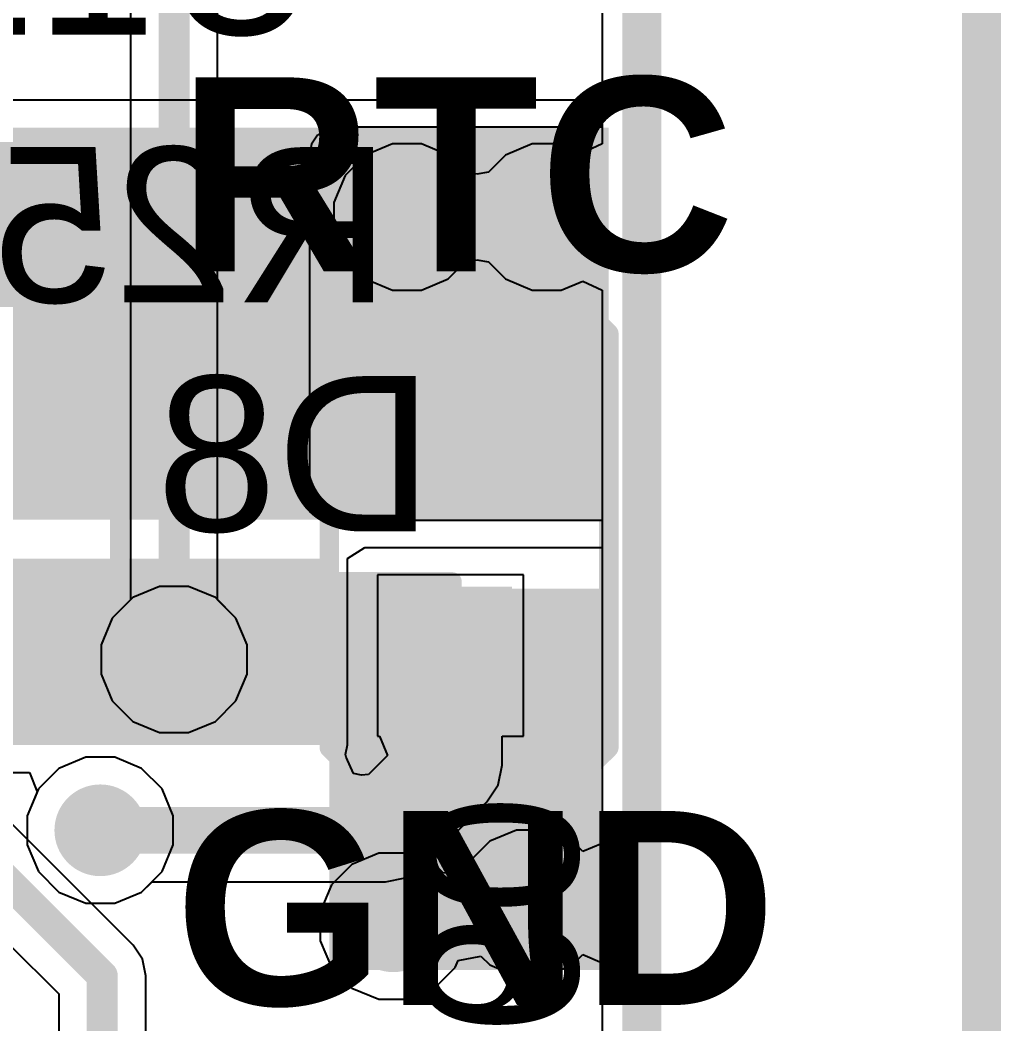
# Model space of a CAD drawing. Header units: inches. Extents: x 0 to 5376, y 0 to 5416.
# Drawn here: x 45.93 to 52.35, y 19.23 to 25.8 of the extents above; entities that cross this region are included whole.
import ezdxf

# ---------------------------------------------------------------- set-up
doc = ezdxf.new("R2010")
doc.units = ezdxf.units.IN
for name, color, linetype in [('Board Outline', 216, 'Continuous'), ('Bottom Layer', 5, 'Continuous'), ('Bottom Overlay', 54, 'Continuous'), ('Bottom Paste', 16, 'Continuous'), ('Bottom Solder', 6, 'Continuous'), ('Dimensions', 6, 'Continuous'), ('Layer 1', 16, 'Continuous'), ('Layer 2', 76, 'Continuous'), ('Top Layer', 1, 'Continuous'), ('Top Overlay', 2, 'Continuous'), ('Top Paste', 8, 'Continuous'), ('Top Solder', 216, 'Continuous'), ('Via Holes', 16, 'Continuous')]:
    doc.layers.add(name, color=color, linetype=linetype)
doc.styles.add('Arial', font='', dxfattribs={"height": 0.2})
doc.styles.add('Arial_Bold', font='', dxfattribs={"height": 0.2})
doc.styles.get('Arial').set_extended_font_data('Arial')
doc.styles.get('Arial_Bold').set_extended_font_data('Arial', bold=True)

msp = doc.modelspace()

# ---------------------------------------------------------------- hatches: boundary and pattern name
at = {"layer": 'Bottom Layer'}
for points in [[(49.784, 25.0952), (44.323, 25.0952), (44.323, 22.53020132), (49.784, 22.53020132)], [(45.6057, 23.52080132), (46.49469999999999, 23.52080132), (46.49469999999999, 22.75880132), (45.6057, 22.75880132)], [(47.89179906, 22.27600066), (44.32300254, 22.27600066), (44.32300254, 21.05680066), (47.89179906, 21.05680066)], [(45.6057, 21.99680132), (46.49469999999999, 21.99680132), (46.49469999999999, 21.23480132), (45.6057, 21.23480132)], [(47.8487994, 21.29120075), (47.2488006, 21.29120075), (47.2488006, 21.99120189), (47.8487994, 21.99120189)], [(49.04879954, 21.29120075), (48.44880074, 21.29120075), (48.44880074, 21.99120189), (49.04879954, 21.99120189)]]:
    msp.add_hatch(color=5, dxfattribs=at).paths.add_polyline_path(points)
h = msp.add_hatch(color=5, dxfattribs=at)
edge = h.paths.add_edge_path()
edge.add_arc((48.46319999999999, 24.511), 0.2999994, 0, 360)
h = msp.add_hatch(color=5, dxfattribs=at)
edge = h.paths.add_edge_path()
edge.add_arc((49.37759999999999, 24.511), 0.2999994, 0, 360)
h = msp.add_hatch(color=5, dxfattribs=at)
edge = h.paths.add_edge_path()
edge.add_arc((46.9392, 21.6154), 0.2999994, 0, 360)
h = msp.add_hatch(color=5, dxfattribs=at)
edge = h.paths.add_edge_path()
edge.add_arc((46.45659999999999, 20.4978), 0.2999994, 0, 360)
h = msp.add_hatch(color=5, dxfattribs=at)
edge = h.paths.add_edge_path()
edge.add_arc((49.276, 20.02179892), 0.2999994, 0, 360)
h = msp.add_hatch(color=5, dxfattribs=at)
edge = h.paths.add_edge_path()
edge.add_arc((48.3737285, 19.8697977), 0.2999994, 0, 360)
at = {"layer": 'Bottom Overlay'}
for points in [[(47.48840134, 22.1746064), (46.72640134, 22.1746064), (46.72640134, 21.9968064), (47.48840134, 21.9968064)], [(47.20900134, 22.0222064), (46.72640134, 22.0222064), (46.72640134, 21.2602064), (47.20900134, 21.2602064)], [(47.48840134, 21.2856064), (46.72640134, 21.2856064), (46.72640134, 21.1078064), (47.48840134, 21.1078064)]]:
    msp.add_hatch(color=54, dxfattribs=at).paths.add_polyline_path(points)
at = {"layer": 'Bottom Paste'}
for points in [[(45.6057, 23.52080132), (46.49469999999999, 23.52080132), (46.49469999999999, 22.75880132), (45.6057, 22.75880132)], [(45.6057, 21.99680132), (46.49469999999999, 21.99680132), (46.49469999999999, 21.23480132), (45.6057, 21.23480132)], [(47.8487994, 21.29120075), (47.2488006, 21.29120075), (47.2488006, 21.99120189), (47.8487994, 21.99120189)], [(49.04879954, 21.29120075), (48.44880074, 21.29120075), (48.44880074, 21.99120189), (49.04879954, 21.99120189)]]:
    msp.add_hatch(color=16, dxfattribs=at).paths.add_polyline_path(points)
at = {"layer": 'Bottom Solder'}
for points in [[(45.5041, 23.62240132), (46.5963, 23.62240132), (46.5963, 22.65720132), (45.5041, 22.65720132)], [(45.5041, 22.09840132), (46.5963, 22.09840132), (46.5963, 21.13320132), (45.5041, 21.13320132)], [(47.95039939999999, 21.18960075), (47.1472006, 21.18960075), (47.1472006, 22.09280189), (47.95039939999999, 22.09280189)], [(49.15039954, 21.18960075), (48.34720074, 21.18960075), (48.34720074, 22.09280189), (49.15039954, 22.09280189)]]:
    msp.add_hatch(color=6, dxfattribs=at).paths.add_polyline_path(points)
at = {"layer": 'Layer 1'}
h = msp.add_hatch(color=16, dxfattribs=at)
edge = h.paths.add_edge_path()
edge.add_arc((48.46319999999999, 24.511), 0.2999994, 0, 360)
h = msp.add_hatch(color=16, dxfattribs=at)
edge = h.paths.add_edge_path()
edge.add_arc((49.37759999999999, 24.511), 0.2999994, 0, 360)
h = msp.add_hatch(color=16, dxfattribs=at)
edge = h.paths.add_edge_path()
edge.add_arc((46.9392, 21.6154), 0.2999994, 0, 360)
h = msp.add_hatch(color=16, dxfattribs=at)
edge = h.paths.add_edge_path()
edge.add_arc((46.45659999999999, 20.4978), 0.2999994, 0, 360)
h = msp.add_hatch(color=16, dxfattribs=at)
edge = h.paths.add_edge_path()
edge.add_arc((49.276, 20.02179892), 0.2999994, 0, 360)
h = msp.add_hatch(color=16, dxfattribs=at)
edge = h.paths.add_edge_path()
edge.add_arc((48.3737285, 19.8697977), 0.2999994, 0, 360)
at = {"layer": 'Layer 2'}
h = msp.add_hatch(color=76, dxfattribs=at)
edge = h.paths.add_edge_path()
edge.add_arc((48.46319999999999, 24.511), 0.2999994, 0, 360)
h = msp.add_hatch(color=76, dxfattribs=at)
edge = h.paths.add_edge_path()
edge.add_arc((49.37759999999999, 24.511), 0.2999994, 0, 360)
h = msp.add_hatch(color=76, dxfattribs=at)
edge = h.paths.add_edge_path()
edge.add_arc((46.9392, 21.6154), 0.2999994, 0, 360)
h = msp.add_hatch(color=76, dxfattribs=at)
edge = h.paths.add_edge_path()
edge.add_arc((46.45659999999999, 20.4978), 0.2999994, 0, 360)
h = msp.add_hatch(color=76, dxfattribs=at)
edge = h.paths.add_edge_path()
edge.add_arc((49.276, 20.02179892), 0.2999994, 0, 360)
h = msp.add_hatch(color=76, dxfattribs=at)
edge = h.paths.add_edge_path()
edge.add_arc((48.3737285, 19.8697977), 0.2999994, 0, 360)
at = {"layer": 'Top Layer'}
for points in [[(49.784, 24.9174), (48.00599999999999, 24.9174), (48.00599999999999, 22.7076), (49.784, 22.7076)], [(49.6316, 23.10765), (49.6316, 23.67915), (49.34585, 23.9649), (48.39335, 23.9649), (48.1076, 23.67915), (48.1076, 23.10765), (48.39335, 22.8219), (49.34585, 22.8219)], [(47.9552, 19.58319934), (49.7332, 19.58319934), (49.7332, 22.07919638), (47.9552, 22.07919638)], [(49.6316, 21.10764892), (49.6316, 21.67914892), (49.34585, 21.96489892), (48.39335, 21.96489892), (48.1076, 21.67914892), (48.1076, 21.10764892), (48.39335, 20.82189892), (49.34585, 20.82189892)]]:
    msp.add_hatch(color=1, dxfattribs=at).paths.add_polyline_path(points)
h = msp.add_hatch(color=1, dxfattribs=at)
edge = h.paths.add_edge_path()
edge.add_arc((48.46319999999999, 24.511), 0.2999994, 0, 360)
h = msp.add_hatch(color=1, dxfattribs=at)
edge = h.paths.add_edge_path()
edge.add_arc((49.37759999999999, 24.511), 0.2999994, 0, 360)
h = msp.add_hatch(color=1, dxfattribs=at)
edge = h.paths.add_edge_path()
edge.add_arc((46.9392, 21.6154), 0.2999994, 0, 360)
h = msp.add_hatch(color=1, dxfattribs=at)
edge = h.paths.add_edge_path()
edge.add_arc((46.45659999999999, 20.4978), 0.2999994, 0, 360)
h = msp.add_hatch(color=1, dxfattribs=at)
edge = h.paths.add_edge_path()
edge.add_arc((49.276, 20.02179892), 0.2999994, 0, 360)
h = msp.add_hatch(color=1, dxfattribs=at)
edge = h.paths.add_edge_path()
edge.add_arc((48.3737285, 19.8697977), 0.2999994, 0, 360)
at = {"layer": 'Top Paste'}
for points in [[(49.6316, 23.10765), (49.6316, 23.67915), (49.34585, 23.9649), (48.39335, 23.9649), (48.1076, 23.67915), (48.1076, 23.10765), (48.39335, 22.8219), (49.34585, 22.8219)], [(49.6316, 21.10764892), (49.6316, 21.67914892), (49.34585, 21.96489892), (48.39335, 21.96489892), (48.1076, 21.67914892), (48.1076, 21.10764892), (48.39335, 20.82189892), (49.34585, 20.82189892)]]:
    msp.add_hatch(color=8, dxfattribs=at).paths.add_polyline_path(points)
at = {"layer": 'Top Solder'}
for points in [[(49.7332, 23.05685), (49.7332, 23.72995), (49.39664999999999, 24.0665), (48.34255, 24.0665), (48.00599999999999, 23.72995), (48.00599999999999, 23.05685), (48.34255, 22.7203), (49.39664999999999, 22.7203)], [(49.7332, 21.05684892), (49.7332, 21.72994892), (49.39664999999999, 22.06649892), (48.34255, 22.06649892), (48.00599999999999, 21.72994892), (48.00599999999999, 21.05684892), (48.34255, 20.72029892), (49.39664999999999, 20.72029892)]]:
    msp.add_hatch(color=216, dxfattribs=at).paths.add_polyline_path(points)
at = {"layer": 'Via Holes'}
h = msp.add_hatch(color=7, dxfattribs=at)
edge = h.paths.add_edge_path()
edge.add_arc((48.46319999999999, 24.511), 0.1499997, 0, 360)
h = msp.add_hatch(color=7, dxfattribs=at)
edge = h.paths.add_edge_path()
edge.add_arc((49.37759999999999, 24.511), 0.1499997, 0, 360)
h = msp.add_hatch(color=7, dxfattribs=at)
edge = h.paths.add_edge_path()
edge.add_arc((46.9392, 21.6154), 0.1499997, 0, 360)
h = msp.add_hatch(color=7, dxfattribs=at)
edge = h.paths.add_edge_path()
edge.add_arc((46.45659999999999, 20.4978), 0.1499997, 0, 360)
h = msp.add_hatch(color=7, dxfattribs=at)
edge = h.paths.add_edge_path()
edge.add_arc((49.276, 20.02179892), 0.1499997, 0, 360)
h = msp.add_hatch(color=7, dxfattribs=at)
edge = h.paths.add_edge_path()
edge.add_arc((48.3737285, 19.8697977), 0.1499997, 0, 360)

# ---------------------------------------------------------------- linework, layer by layer
at = {"layer": 'Board Outline'}
msp.add_lwpolyline([(49.99997112, 0, 0.254, 0.254, 0), (49.99999144, 124.99999892, 0.254, 0.254, 0)], format="xyseb", dxfattribs=at)
at = {"layer": 'Bottom Layer'}
for p, q in [((49.74101304, 29.42965158), (49.74101304, 25.27648234)), ((49.74101304, 25.27648234), (44.323, 25.27648234)), ((48.0730814, 22.27599812), (48.18806465999999, 22.34891898)), ((48.18806465999999, 22.34891898), (49.7410105, 22.34891898)), ((49.7410105, 22.34891898), (49.7410105, 17.04352192)), ((48.0730814, 21.05680066), (48.0730814, 22.27599812)), ((49.22659954, 22.16900062), (48.27100074, 22.16900062)), ((48.27100074, 22.16900062), (48.27100074, 21.11340202)), ((49.22659954, 21.11340202), (49.22659954, 22.16900062)), ((48.27100074, 21.11340202), (48.28327148, 21.11340202)), ((48.28327148, 21.11340202), (48.33587742, 20.98640202)), ((49.08546952, 20.92320174), (49.08546952, 21.11340202)), ((49.08546952, 21.11340202), (49.22659954, 21.11340202)), ((48.06049824, 20.9935445), (48.0730814, 21.05680066)), ((48.06486196, 20.97543176), (48.06049824, 20.9935445)), ((48.11441989999999, 20.86889654), (48.06486196, 20.97543176)), ((48.33587742, 20.98640202), (48.21241817999999, 20.86294278)), ((49.05984092, 20.79436278), (49.08546952, 20.92320174)), ((41.9303073, 20.87551832), (45.99267154, 20.87551832)), ((45.99267154, 20.87551832), (46.04328357999999, 20.74851832)), ((48.16573297999999, 20.85889656), (48.11441989999999, 20.86889654)), ((48.21241817999999, 20.86294278), (48.16573297999999, 20.85889656)), ((48.98686164, 20.68514024), (49.05984092, 20.79436278)), ((46.04328357999999, 20.74851832), (45.9788006, 20.59283918)), ((48.56166055999999, 20.25993916), (48.98686164, 20.68514024)), ((45.9788006, 20.59283918), (45.9788006, 20.40276082)), ((45.9788006, 20.40276082), (46.05154112, 20.22714776)), ((48.45243802, 20.18695988), (48.56166055999999, 20.25993916)), ((46.05154112, 20.22714776), (46.18594776, 20.09274112)), ((48.32359905999999, 20.16133128), (48.45243802, 20.18695988)), ((46.72725224, 20.09274112), (46.7958424, 20.16133128)), ((46.7958424, 20.16133128), (47.09138664, 20.16133128)), ((47.09138664, 20.16133128), (47.09139934, 20.16132874)), ((47.09139934, 20.16132874), (47.09141203999999, 20.16133128)), ((47.09141203999999, 20.16133128), (48.32359905999999, 20.16133128)), ((46.18594776, 20.09274112), (46.36156081999999, 20.0200006)), ((46.55163918, 20.0200006), (46.72725224, 20.09274112)), ((46.36156081999999, 20.0200006), (46.55163918, 20.0200006))]:
    msp.add_line(p, q, dxfattribs=at)
for points in [[(48.74880014, 20.92320174, 0.3048, 0.3048, 0), (48.74880014, 21.64120132, 0.3048, 0.3048, 0)], [(48.32359905999999, 20.49800066, 0.3048, 0.3048, 0), (48.74880014, 20.92320174, 0.3048, 0.3048, 0)], [(46.45680065999999, 20.49800066, 0.3048, 0.3048, 0), (47.0913968, 20.49800066, 0.3048, 0.3048, 0)], [(47.0913968, 20.49800066, 0.3048, 0.3048, 0), (47.09139934, 20.49799812, 0.3048, 0.3048, 0)], [(47.09139934, 20.49800066, 0.3048, 0.3048, 0), (48.32359905999999, 20.49800066, 0.3048, 0.3048, 0)]]:
    msp.add_lwpolyline(points, format="xyseb", dxfattribs=at)
for points in [[(48.67260013999999, 21.64120132, 0.1524, 0.1524, 1), (48.82500013999999, 21.64120132, 0.1524, 0.1524, 1)], [(48.67260013999999, 20.92320174, 0.1524, 0.1524, 1), (48.82500013999999, 20.92320174, 0.1524, 0.1524, 1)], [(48.67260013999999, 20.92320174, 0.1524, 0.1524, 1), (48.82500013999999, 20.92320174, 0.1524, 0.1524, 1)], [(46.38060066, 20.49800066, 0.1524, 0.1524, 1), (46.53300066, 20.49800066, 0.1524, 0.1524, 1)], [(47.0151968, 20.49800066, 0.1524, 0.1524, 1), (47.1675968, 20.49800066, 0.1524, 0.1524, 1)], [(47.0151968, 20.49800066, 0.1524, 0.1524, 1), (47.1675968, 20.49800066, 0.1524, 0.1524, 1)], [(47.01519934, 20.49800066, 0.1524, 0.1524, 1), (47.16759934, 20.49800066, 0.1524, 0.1524, 1)], [(47.01519934, 20.49799812, 0.1524, 0.1524, 1), (47.16759934, 20.49799812, 0.1524, 0.1524, 1)], [(48.24739906, 20.49800066, 0.1524, 0.1524, 1), (48.39979906, 20.49800066, 0.1524, 0.1524, 1)], [(48.24739906, 20.49800066, 0.1524, 0.1524, 1), (48.39979906, 20.49800066, 0.1524, 0.1524, 1)]]:
    msp.add_lwpolyline(points, format="xyseb", close=True, dxfattribs=at)
at = {"layer": 'Bottom Overlay'}
for points in [[(45.5168, 23.59700132, 0.127, 0.127, 0), (46.5836, 23.59700132, 0.127, 0.127, 0)], [(46.5836, 21.15860132, 0.127, 0.127, 0), (46.5836, 23.59700132, 0.127, 0.127, 0)], [(47.48840134, 22.12380132, 0.127, 0.127, 0), (48.75840134, 22.12380132, 0.127, 0.127, 0)], [(48.75840134, 22.07300132, 0.127, 0.127, 0), (48.75840134, 22.12300122, 0.127, 0.127, 0)], [(45.5168, 21.15860132, 0.127, 0.127, 0), (46.5836, 21.15860132, 0.127, 0.127, 0)], [(47.48840134, 21.15860132, 0.127, 0.127, 0), (48.75840134, 21.15860132, 0.127, 0.127, 0)], [(48.75840134, 21.15940142, 0.127, 0.127, 0), (48.75840134, 21.20940132, 0.127, 0.127, 0)]]:
    msp.add_lwpolyline(points, format="xyseb", dxfattribs=at)
for points in [[(46.55185, 23.59700132, 0.0635, 0.0635, 1), (46.61535, 23.59700132, 0.0635, 0.0635, 1)], [(46.55185, 23.59700132, 0.0635, 0.0635, 1), (46.61535, 23.59700132, 0.0635, 0.0635, 1)], [(47.45665133999999, 22.12380132, 0.0635, 0.0635, 1), (47.52015134, 22.12380132, 0.0635, 0.0635, 1)], [(48.72665134, 22.12380132, 0.0635, 0.0635, 1), (48.79015133999999, 22.12380132, 0.0635, 0.0635, 1)], [(48.72665134, 22.12300122, 0.0635, 0.0635, 1), (48.79015133999999, 22.12300122, 0.0635, 0.0635, 1)], [(48.72665134, 22.07300132, 0.0635, 0.0635, 1), (48.79015133999999, 22.07300132, 0.0635, 0.0635, 1)], [(46.55185, 21.15860132, 0.0635, 0.0635, 1), (46.61535, 21.15860132, 0.0635, 0.0635, 1)], [(46.55185, 21.15860132, 0.0635, 0.0635, 1), (46.61535, 21.15860132, 0.0635, 0.0635, 1)], [(47.45665133999999, 21.15860132, 0.0635, 0.0635, 1), (47.52015134, 21.15860132, 0.0635, 0.0635, 1)], [(48.72665134, 21.20940132, 0.0635, 0.0635, 1), (48.79015133999999, 21.20940132, 0.0635, 0.0635, 1)], [(48.72665134, 21.15940142, 0.0635, 0.0635, 1), (48.79015133999999, 21.15940142, 0.0635, 0.0635, 1)], [(48.72665134, 21.15860132, 0.0635, 0.0635, 1), (48.79015133999999, 21.15860132, 0.0635, 0.0635, 1)]]:
    msp.add_lwpolyline(points, format="xyseb", close=True, dxfattribs=at)
at = {"layer": 'Dimensions'}
msp.add_lwpolyline([(52.2224, 0, 0.254, 0.254, 0), (52.2224, 54.19662516, 0.254, 0.254, 0)], format="xyseb", dxfattribs=at)
at = {"layer": 'Layer 1'}
for p, q in [((49.74101304, 29.42965158), (49.74101304, 24.98923374)), ((47.2240737, 22.00623742), (47.2240737, 26.58138702)), ((46.6543263, 26.46340148), (46.6543263, 22.00623742)), ((48.36816081999999, 24.9887994), (48.19254776, 24.91605888)), ((48.55823918, 24.9887994), (48.36816081999999, 24.9887994)), ((48.73385224, 24.91605888), (48.55823918, 24.9887994)), ((49.28256082, 24.9887994), (49.10694776, 24.91605888)), ((49.47263917999999, 24.9887994), (49.28256082, 24.9887994)), ((49.6140105, 24.93024224), (49.47263917999999, 24.9887994)), ((49.74101304, 24.98923374), (49.6140105, 24.93024224)), ((48.19254776, 24.91605888), (48.05814112, 24.78165224)), ((48.84479435999999, 24.80511676), (48.73385224, 24.91605888)), ((49.10694776, 24.91605888), (48.99600563999999, 24.80511676)), ((48.05814112, 24.78165224), (47.9854006, 24.60603918)), ((48.92039999999999, 24.79123058), (48.84479435999999, 24.80511676)), ((48.99600563999999, 24.80511676), (48.92039999999999, 24.79123058)), ((47.9854006, 24.60603918), (47.9854006, 24.41596082)), ((47.9854006, 24.41596082), (48.05814112, 24.24034776)), ((48.05814112, 24.24034776), (48.19254776, 24.10594112)), ((48.73385224, 24.10594112), (48.84479435999999, 24.21688324)), ((48.84479435999999, 24.21688324), (48.92039999999999, 24.23076942)), ((48.92039999999999, 24.23076942), (48.99600563999999, 24.21688324)), ((48.99600563999999, 24.21688324), (49.10694776, 24.10594112)), ((48.19254776, 24.10594112), (48.36816081999999, 24.0332006)), ((48.55823918, 24.0332006), (48.73385224, 24.10594112)), ((49.10694776, 24.10594112), (49.28256082, 24.0332006)), ((49.47263917999999, 24.0332006), (49.6140105, 24.09175776)), ((49.6140105, 24.09175776), (49.74101304, 24.03276626)), ((48.36816081999999, 24.0332006), (48.55823918, 24.0332006)), ((49.28256082, 24.0332006), (49.47263917999999, 24.0332006)), ((49.74101304, 24.03276626), (49.74100796, 0.25896316)), ((46.6543263, 22.00623742), (46.53414112, 21.88605224)), ((47.34425888, 21.88605224), (47.2240737, 22.00623742)), ((46.53414112, 21.88605224), (46.4614006, 21.71043918)), ((47.41699939999999, 21.71043918), (47.34425888, 21.88605224)), ((46.4614006, 21.71043918), (46.4614006, 21.52036082)), ((47.41699939999999, 21.52036082), (47.41699939999999, 21.71043918)), ((46.4614006, 21.52036082), (46.53414112, 21.34474776)), ((47.34425888, 21.34474776), (47.41699939999999, 21.52036082)), ((46.53414112, 21.34474776), (46.66854776, 21.21034112)), ((47.20985224, 21.21034112), (47.34425888, 21.34474776)), ((46.66854776, 21.21034112), (46.84416081999999, 21.1376006)), ((47.03423918, 21.1376006), (47.20985224, 21.21034112)), ((46.84416081999999, 21.1376006), (47.03423918, 21.1376006)), ((46.36156081999999, 20.9755994), (46.18594776, 20.90285888)), ((46.55163918, 20.9755994), (46.36156081999999, 20.9755994)), ((46.72725224, 20.90285888), (46.55163918, 20.9755994)), ((46.18594776, 20.90285888), (46.05154112, 20.76845224)), ((46.86165888, 20.76845224), (46.72725224, 20.90285888)), ((46.05154112, 20.76845224), (45.9788006, 20.59283918)), ((46.9343994, 20.59283918), (46.86165888, 20.76845224)), ((45.9788006, 20.59283918), (45.9788006, 20.40276082)), ((46.9343994, 20.40276082), (46.9343994, 20.59283918)), ((45.9788006, 20.40276082), (46.05154112, 20.22714776)), ((46.86165888, 20.22714776), (46.9343994, 20.40276082)), ((46.05154112, 20.22714776), (46.18594776, 20.09274112)), ((46.72725224, 20.09274112), (46.86165888, 20.22714776)), ((46.18594776, 20.09274112), (46.36156081999999, 20.0200006)), ((46.55163918, 20.0200006), (46.72725224, 20.09274112)), ((46.36156081999999, 20.0200006), (46.55163918, 20.0200006))]:
    msp.add_line(p, q, dxfattribs=at)
msp.add_lwpolyline([(46.9392, 21.6154, 0.2032, 0.2032, 0), (46.9392, 26.58139972, 0.2032, 0.2032, 0)], format="xyseb", dxfattribs=at)
msp.add_lwpolyline([(46.8884, 21.6154, 0.1016, 0.1016, 1), (46.99, 21.6154, 0.1016, 0.1016, 1)], format="xyseb", close=True, dxfattribs=at)
at = {"layer": 'Layer 2'}
for p, q in [((49.74102828, 117.6274), (49.74101304, 24.98923374)), ((48.36816081999999, 24.9887994), (48.19254776, 24.91605888)), ((48.55823918, 24.9887994), (48.36816081999999, 24.9887994)), ((48.73385224, 24.91605888), (48.55823918, 24.9887994)), ((49.28256082, 24.9887994), (49.10694776, 24.91605888)), ((49.47263917999999, 24.9887994), (49.28256082, 24.9887994)), ((49.6140105, 24.93024224), (49.47263917999999, 24.9887994)), ((49.74101304, 24.98923374), (49.6140105, 24.93024224)), ((48.19254776, 24.91605888), (48.05814112, 24.78165224)), ((48.84479435999999, 24.80511676), (48.73385224, 24.91605888)), ((49.10694776, 24.91605888), (48.99600563999999, 24.80511676)), ((48.05814112, 24.78165224), (47.9854006, 24.60603918)), ((48.92039999999999, 24.79123058), (48.84479435999999, 24.80511676)), ((48.99600563999999, 24.80511676), (48.92039999999999, 24.79123058)), ((47.9854006, 24.60603918), (47.9854006, 24.41596082)), ((47.9854006, 24.41596082), (48.05814112, 24.24034776)), ((48.05814112, 24.24034776), (48.19254776, 24.10594112)), ((48.73385224, 24.10594112), (48.84479435999999, 24.21688324)), ((48.84479435999999, 24.21688324), (48.92039999999999, 24.23076942)), ((48.92039999999999, 24.23076942), (48.99600563999999, 24.21688324)), ((48.99600563999999, 24.21688324), (49.10694776, 24.10594112)), ((48.19254776, 24.10594112), (48.36816081999999, 24.0332006)), ((48.55823918, 24.0332006), (48.73385224, 24.10594112)), ((49.10694776, 24.10594112), (49.28256082, 24.0332006)), ((49.47263917999999, 24.0332006), (49.6140105, 24.09175776)), ((49.6140105, 24.09175776), (49.74101304, 24.03276626)), ((48.36816081999999, 24.0332006), (48.55823918, 24.0332006)), ((49.28256082, 24.0332006), (49.47263917999999, 24.0332006)), ((49.74101304, 24.03276626), (49.7410105, 20.41210548)), ((46.84416081999999, 22.0931994), (46.66854776, 22.02045888)), ((47.03423918, 22.0931994), (46.84416081999999, 22.0931994)), ((47.20985224, 22.02045888), (47.03423918, 22.0931994)), ((46.67082867999999, 19.74664326), (44.37183658, 22.0456379)), ((46.66854776, 22.02045888), (46.53414112, 21.88605224)), ((47.34425888, 21.88605224), (47.20985224, 22.02045888)), ((46.53414112, 21.88605224), (46.4614006, 21.71043918)), ((47.41699939999999, 21.71043918), (47.34425888, 21.88605224)), ((46.4614006, 21.71043918), (46.4614006, 21.52036082)), ((47.41699939999999, 21.52036082), (47.41699939999999, 21.71043918)), ((46.4614006, 21.52036082), (46.53414112, 21.34474776)), ((47.34425888, 21.34474776), (47.41699939999999, 21.52036082)), ((46.53414112, 21.34474776), (46.66854776, 21.21034112)), ((47.20985224, 21.21034112), (47.34425888, 21.34474776)), ((46.66854776, 21.21034112), (46.84416081999999, 21.1376006)), ((47.03423918, 21.1376006), (47.20985224, 21.21034112)), ((46.84416081999999, 21.1376006), (47.03423918, 21.1376006)), ((49.18096082, 20.49959832), (49.00534776, 20.4268578)), ((49.37103918, 20.49959832), (49.18096082, 20.49959832)), ((49.54665223999999, 20.4268578), (49.37103918, 20.49959832)), ((49.00534776, 20.4268578), (48.87094112, 20.29245116)), ((49.6140105, 20.35949954), (49.54665223999999, 20.4268578)), ((49.7410105, 20.41210548), (49.6140105, 20.35949954)), ((48.27868932, 20.3475971), (48.10307626, 20.27485658)), ((48.46876768, 20.3475971), (48.27868932, 20.3475971)), ((48.64438074, 20.27485658), (48.46876768, 20.3475971)), ((48.10307626, 20.27485658), (47.96866962, 20.14044994)), ((48.7022267, 20.21701062), (48.64438074, 20.27485658)), ((48.8520359, 20.2468099), (48.7022267, 20.21701062)), ((48.87094112, 20.29245116), (48.8520359, 20.2468099)), ((47.96866962, 20.14044994), (47.8959291, 19.96483688)), ((47.8959291, 19.96483688), (47.8959291, 19.77475852)), ((47.8959291, 19.77475852), (47.96866962, 19.59914546)), ((45.85625321999999, 19.75547484), (46.18452535999999, 19.4272027)), ((46.6708363, 19.74663818), (46.67082867999999, 19.74664326)), ((46.73258878, 19.65421774), (46.6708363, 19.74663818)), ((46.7542753, 19.54520094), (46.73258878, 19.65421774)), ((48.77878738, 19.59914546), (48.7976926, 19.64478672)), ((48.7976926, 19.64478672), (48.9475018, 19.674586)), ((48.9475018, 19.674586), (49.00534776, 19.61674004)), ((49.54665223999999, 19.61674004), (49.6140105, 19.6840983)), ((49.6140105, 19.6840983), (49.7410105, 19.63149236)), ((47.96866962, 19.59914546), (48.10307626, 19.46473882)), ((48.64438074, 19.46473882), (48.77878738, 19.59914546)), ((49.00534776, 19.61674004), (49.18096082, 19.54399952)), ((49.37103918, 19.54399952), (49.54665223999999, 19.61674004)), ((49.7410105, 19.63149236), (49.7410105, 18.5061987)), ((46.75427276, 19.54518824), (46.7542753, 19.54520094)), ((46.75427276, 18.22183808), (46.75427276, 19.54518824)), ((49.18096082, 19.54399952), (49.37103918, 19.54399952)), ((48.10307626, 19.46473882), (48.27868932, 19.3919983)), ((48.46876768, 19.3919983), (48.64438074, 19.46473882)), ((46.18452535999999, 19.4272027), (46.18452535999999, 18.22183808)), ((48.27868932, 19.3919983), (48.46876768, 19.3919983))]:
    msp.add_line(p, q, dxfattribs=at)
for points in [[(44.17039934, 21.84420066, 0.2032, 0.2032, 0), (46.46939905999999, 19.54520094, 0.2032, 0.2032, 0)], [(46.46939905999999, 17.83100066, 0.2032, 0.2032, 0), (46.46939905999999, 19.54520094, 0.2032, 0.2032, 0)]]:
    msp.add_lwpolyline(points, format="xyseb", dxfattribs=at)
msp.add_lwpolyline([(46.41859906, 19.54520094, 0.1016, 0.1016, 1), (46.52019906, 19.54520094, 0.1016, 0.1016, 1)], format="xyseb", close=True, dxfattribs=at)
msp.add_lwpolyline([(46.41859906, 19.54520094, 0.1016, 0.1016, 1), (46.52019906, 19.54520094, 0.1016, 0.1016, 1)], format="xyseb", close=True, dxfattribs=at)
at = {"layer": 'Top Layer'}
for p, q in [((49.74101304, 29.30811766), (49.74101304, 25.09868234)), ((48.00599999999999, 25.09868234), (47.93662751999999, 25.08488252)), ((49.74101304, 25.09868234), (48.00599999999999, 25.09868234)), ((47.87781382, 25.04558618), (47.83851748, 24.98677248)), ((47.93662751999999, 25.08488252), (47.87781382, 25.04558618)), ((47.83851748, 24.98677248), (47.82471766, 24.9174)), ((47.82471766, 24.9174), (47.82471766, 22.7076)), ((47.82471766, 22.7076), (47.83851748, 22.63822752)), ((47.83851748, 22.63822752), (47.87781382, 22.57941382)), ((47.87781382, 22.57941382), (47.93662751999999, 22.54011748)), ((47.93662751999999, 22.54011748), (48.00599999999999, 22.52631766)), ((48.00599999999999, 22.52631766), (49.7410105, 22.52631766)), ((49.7410105, 22.52631766), (49.74100796, 0.25896316)), ((46.84416081999999, 22.0931994), (46.66854776, 22.02045888)), ((47.03423918, 22.0931994), (46.84416081999999, 22.0931994)), ((47.20985224, 22.02045888), (47.03423918, 22.0931994)), ((46.66854776, 22.02045888), (46.53414112, 21.88605224)), ((47.34425888, 21.88605224), (47.20985224, 22.02045888)), ((46.53414112, 21.88605224), (46.4614006, 21.71043918)), ((47.41699939999999, 21.71043918), (47.34425888, 21.88605224)), ((46.4614006, 21.71043918), (46.4614006, 21.52036082)), ((47.41699939999999, 21.52036082), (47.41699939999999, 21.71043918)), ((46.4614006, 21.52036082), (46.53414112, 21.34474776)), ((47.34425888, 21.34474776), (47.41699939999999, 21.52036082)), ((46.53414112, 21.34474776), (46.66854776, 21.21034112)), ((47.20985224, 21.21034112), (47.34425888, 21.34474776)), ((46.66854776, 21.21034112), (46.84416081999999, 21.1376006)), ((47.03423918, 21.1376006), (47.20985224, 21.21034112)), ((46.84416081999999, 21.1376006), (47.03423918, 21.1376006)), ((46.36156081999999, 20.9755994), (46.18594776, 20.90285888)), ((46.55163918, 20.9755994), (46.36156081999999, 20.9755994)), ((46.72725224, 20.90285888), (46.55163918, 20.9755994)), ((46.18594776, 20.90285888), (46.05154112, 20.76845224)), ((46.86165888, 20.76845224), (46.72725224, 20.90285888)), ((46.05154112, 20.76845224), (45.9788006, 20.59283918)), ((46.9343994, 20.59283918), (46.86165888, 20.76845224)), ((45.9788006, 20.59283918), (45.9788006, 20.40276082)), ((46.9343994, 20.40276082), (46.9343994, 20.59283918)), ((45.9788006, 20.40276082), (46.05154112, 20.22714776)), ((46.86165888, 20.22714776), (46.9343994, 20.40276082)), ((46.05154112, 20.22714776), (46.18594776, 20.09274112)), ((46.72725224, 20.09274112), (46.86165888, 20.22714776)), ((46.18594776, 20.09274112), (46.36156081999999, 20.0200006)), ((46.55163918, 20.0200006), (46.72725224, 20.09274112)), ((46.36156081999999, 20.0200006), (46.55163918, 20.0200006))]:
    msp.add_line(p, q, dxfattribs=at)
at = {"layer": 'Top Overlay'}
for points in [[(47.9552, 23.749, 0.127, 0.127, 0), (48.3362, 24.13, 0.127, 0.127, 0)], [(48.3362, 24.13, 0.127, 0.127, 0), (49.403, 24.13, 0.127, 0.127, 0)], [(49.403, 24.13, 0.127, 0.127, 0), (49.784, 23.749, 0.127, 0.127, 0)], [(47.9552, 21.03779892, 0.127, 0.127, 0), (47.9552, 23.749, 0.127, 0.127, 0)], [(49.784, 21.03779892, 0.127, 0.127, 0), (49.784, 23.749, 0.127, 0.127, 0)], [(47.9552, 21.03779892, 0.127, 0.127, 0), (48.3362, 20.65679892, 0.127, 0.127, 0)], [(49.403, 20.65679892, 0.127, 0.127, 0), (49.784, 21.03779892, 0.127, 0.127, 0)], [(48.3362, 20.65679892, 0.127, 0.127, 0), (49.403, 20.65679892, 0.127, 0.127, 0)]]:
    msp.add_lwpolyline(points, format="xyseb", dxfattribs=at)
for points in [[(48.30445, 24.13, 0.0635, 0.0635, 1), (48.36795, 24.13, 0.0635, 0.0635, 1)], [(48.30445, 24.13, 0.0635, 0.0635, 1), (48.36795, 24.13, 0.0635, 0.0635, 1)], [(49.37125, 24.13, 0.0635, 0.0635, 1), (49.43475, 24.13, 0.0635, 0.0635, 1)], [(49.37125, 24.13, 0.0635, 0.0635, 1), (49.43475, 24.13, 0.0635, 0.0635, 1)], [(47.92345, 23.749, 0.0635, 0.0635, 1), (47.98695, 23.749, 0.0635, 0.0635, 1)], [(47.92345, 23.749, 0.0635, 0.0635, 1), (47.98695, 23.749, 0.0635, 0.0635, 1)], [(49.75225, 23.749, 0.0635, 0.0635, 1), (49.81574999999999, 23.749, 0.0635, 0.0635, 1)], [(49.75225, 23.749, 0.0635, 0.0635, 1), (49.81574999999999, 23.749, 0.0635, 0.0635, 1)], [(47.92345, 21.03779892, 0.0635, 0.0635, 1), (47.98695, 21.03779892, 0.0635, 0.0635, 1)], [(47.92345, 21.03779892, 0.0635, 0.0635, 1), (47.98695, 21.03779892, 0.0635, 0.0635, 1)], [(49.75225, 21.03779892, 0.0635, 0.0635, 1), (49.81574999999999, 21.03779892, 0.0635, 0.0635, 1)], [(49.75225, 21.03779892, 0.0635, 0.0635, 1), (49.81574999999999, 21.03779892, 0.0635, 0.0635, 1)], [(48.30445, 20.65679892, 0.0635, 0.0635, 1), (48.36795, 20.65679892, 0.0635, 0.0635, 1)], [(48.30445, 20.65679892, 0.0635, 0.0635, 1), (48.36795, 20.65679892, 0.0635, 0.0635, 1)], [(49.37125, 20.65679892, 0.0635, 0.0635, 1), (49.43475, 20.65679892, 0.0635, 0.0635, 1)], [(49.37125, 20.65679892, 0.0635, 0.0635, 1), (49.43475, 20.65679892, 0.0635, 0.0635, 1)]]:
    msp.add_lwpolyline(points, format="xyseb", close=True, dxfattribs=at)

# ---------------------------------------------------------------- texts
at = {"layer": 'Bottom Overlay', "style": 'Arial', "text_generation_flag": 2}
for s, p in [('U11', (47.88711022, 25.7049651)), ('R25', (48.357028, 23.95256576)), ('D8', (48.63659055999999, 22.45396576))]:
    msp.add_text(s, height=1.016, dxfattribs=at).set_placement(p)
msp.add_text('C60', height=1.016, rotation=270, dxfattribs=at).set_placement((48.56496256, 18.12756852))
at = {"layer": 'Top Overlay', "style": 'Arial_Bold'}
for s, p in [('RTC', (46.9622124, 24.15461768)), ('GND', (46.94124215999999, 19.35463744))]:
    msp.add_text(s, height=1.27, rotation=360, dxfattribs=at).set_placement(p)

doc.saveas('drawing.dxf')
